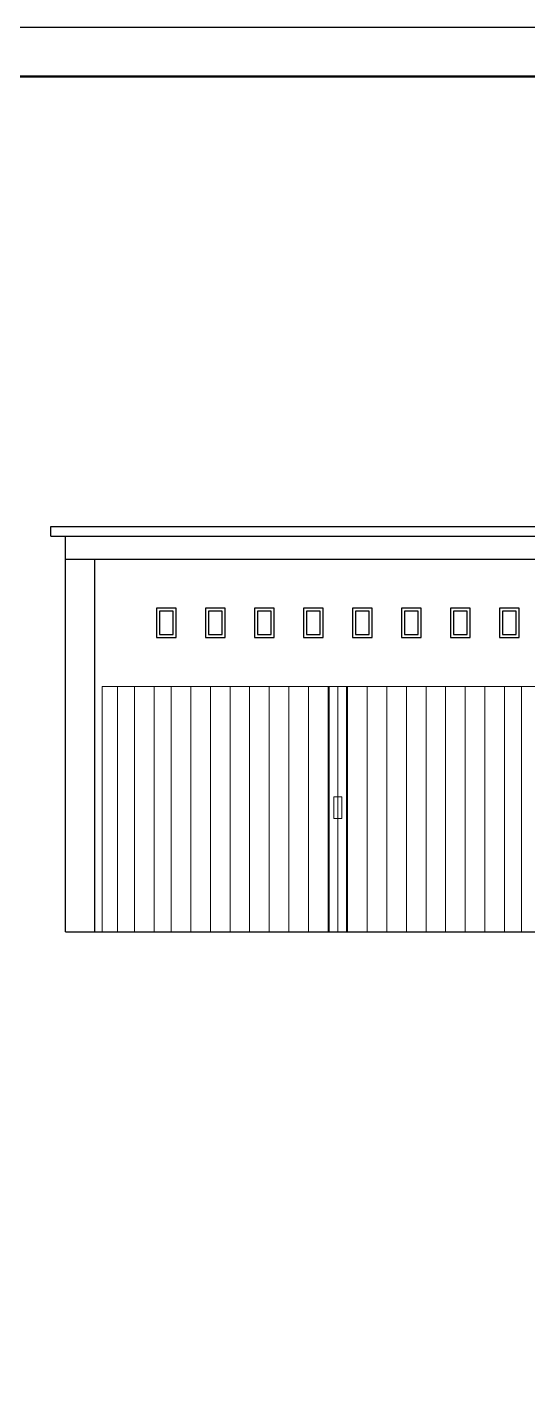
# Model space of a CAD drawing. Header units: centimetres. Extents: x 134057 to 145613, y 5028 to 39996.
# Drawn here: x 134982 to 135493, y 9513 to 10891 of the extents above; entities that cross this region are included whole.
import ezdxf

# ---------------------------------------------------------------- set-up
doc = ezdxf.new("R2010")
doc.units = ezdxf.units.CM
doc.layers.add('dinding', color=151, linetype='Continuous')
doc.layers.add('Legenda', color=252, linetype='Continuous', lineweight=20)
doc.layers.add('pondasi', color=131, linetype='Continuous', lineweight=18)

msp = doc.modelspace()

# ---------------------------------------------------------------- linework, layer by layer
at = {"layer": 'dinding'}
for p, q in [((135006.397, 10381.854), (137066.397, 10381.854)), ((135006.397, 10371.854), (135006.397, 10381.854)), ((135006.397, 10371.854), (137066.397, 10371.854)), ((135021.397, 9968.443), (135021.397, 10371.854)), ((135021.397, 10348.443), (137051.397, 10348.443)), ((135051.397, 9968.443), (135051.397, 10348.443)), ((135021.397, 9968.443), (137051.397, 9968.443))]:
    msp.add_line(p, q, dxfattribs=at)
for points in [[(135114.239, 10268.443), (135134.239, 10268.443), (135134.239, 10298.443), (135114.239, 10298.443)], [(135117.239, 10271.443), (135131.239, 10271.443), (135131.239, 10295.443), (135117.239, 10295.443)], [(135164.239, 10268.443), (135184.239, 10268.443), (135184.239, 10298.443), (135164.239, 10298.443)], [(135167.239, 10271.443), (135181.239, 10271.443), (135181.239, 10295.443), (135167.239, 10295.443)], [(135214.239, 10268.443), (135234.239, 10268.443), (135234.239, 10298.443), (135214.239, 10298.443)], [(135217.239, 10271.443), (135231.239, 10271.443), (135231.239, 10295.443), (135217.239, 10295.443)], [(135264.239, 10268.443), (135284.239, 10268.443), (135284.239, 10298.443), (135264.239, 10298.443)], [(135267.239, 10271.443), (135281.239, 10271.443), (135281.239, 10295.443), (135267.239, 10295.443)], [(135314.239, 10268.443), (135334.239, 10268.443), (135334.239, 10298.443), (135314.239, 10298.443)], [(135317.239, 10271.443), (135331.239, 10271.443), (135331.239, 10295.443), (135317.239, 10295.443)], [(135364.239, 10268.443), (135384.239, 10268.443), (135384.239, 10298.443), (135364.239, 10298.443)], [(135367.239, 10271.443), (135381.239, 10271.443), (135381.239, 10295.443), (135367.239, 10295.443)], [(135414.239, 10268.443), (135434.239, 10268.443), (135434.239, 10298.443), (135414.239, 10298.443)], [(135417.239, 10271.443), (135431.239, 10271.443), (135431.239, 10295.443), (135417.239, 10295.443)], [(135464.239, 10268.443), (135484.239, 10268.443), (135484.239, 10298.443), (135464.239, 10298.443)], [(135467.239, 10271.443), (135481.239, 10271.443), (135481.239, 10295.443), (135467.239, 10295.443)]]:
    msp.add_lwpolyline(points, close=True, dxfattribs=at)
at = {"layer": 'Legenda', "color": 5, "lineweight": 30}
msp.add_lwpolyline([(134230.237, 10891.224), (138179.515, 10891.224), (138179.515, 8136.856), (134230.237, 8136.856)], close=True, dxfattribs=at)
at = {"layer": 'Legenda', "color": 1, "lineweight": 50}
msp.add_lwpolyline([(134280.869, 10840.593), (137470.671, 10840.593), (137470.671, 8187.488), (134280.869, 8187.488)], close=True, dxfattribs=at)
at = {"layer": 'pondasi', "color": 140}
for p, q in [((135058.897, 10218.443), (135058.897, 9968.443)), ((135058.897, 10218.443), (135513.897, 10218.443)), ((135074.239, 10218.443), (135074.239, 9968.443)), ((135091.739, 10218.443), (135091.739, 9968.443)), ((135111.739, 10218.443), (135111.739, 9968.443)), ((135111.739, 10218.443), (135111.739, 9968.443)), ((135129.239, 10218.443), (135129.239, 9968.443)), ((135149.239, 10218.443), (135149.239, 9968.443)), ((135169.239, 10218.443), (135169.239, 9968.443)), ((135189.239, 10218.443), (135189.239, 9968.443)), ((135209.239, 10218.443), (135209.239, 9968.443)), ((135229.239, 10218.443), (135229.239, 9968.443)), ((135249.239, 10218.443), (135249.239, 9968.443)), ((135269.239, 10218.443), (135269.239, 9968.443)), ((135289.239, 10218.443), (135289.239, 9968.443)), ((135290.239, 10218.443), (135290.239, 9968.443)), ((135299.239, 10218.443), (135299.239, 9968.443)), ((135308.239, 10218.443), (135308.239, 9968.443)), ((135309.239, 10218.443), (135309.239, 9968.443)), ((135329.239, 10218.443), (135329.239, 9968.443)), ((135349.239, 10218.443), (135349.239, 9968.443)), ((135369.239, 10218.443), (135369.239, 9968.443)), ((135389.239, 10218.443), (135389.239, 9968.443)), ((135409.239, 10218.443), (135409.239, 9968.443)), ((135429.239, 10218.443), (135429.239, 9968.443)), ((135449.239, 10218.443), (135449.239, 9968.443)), ((135469.239, 10218.443), (135469.239, 9968.443)), ((135486.739, 10218.443), (135486.739, 9968.443))]:
    msp.add_line(p, q, dxfattribs=at)
for points in [[(135299.239, 10106.069), (135295.258, 10106.069), (135295.258, 10084.037), (135299.239, 10084.037)], [(135299.239, 10106.069), (135303.22, 10106.069), (135303.22, 10084.037), (135299.239, 10084.037)]]:
    msp.add_lwpolyline(points, close=True, dxfattribs=at)

doc.saveas('drawing.dxf')
